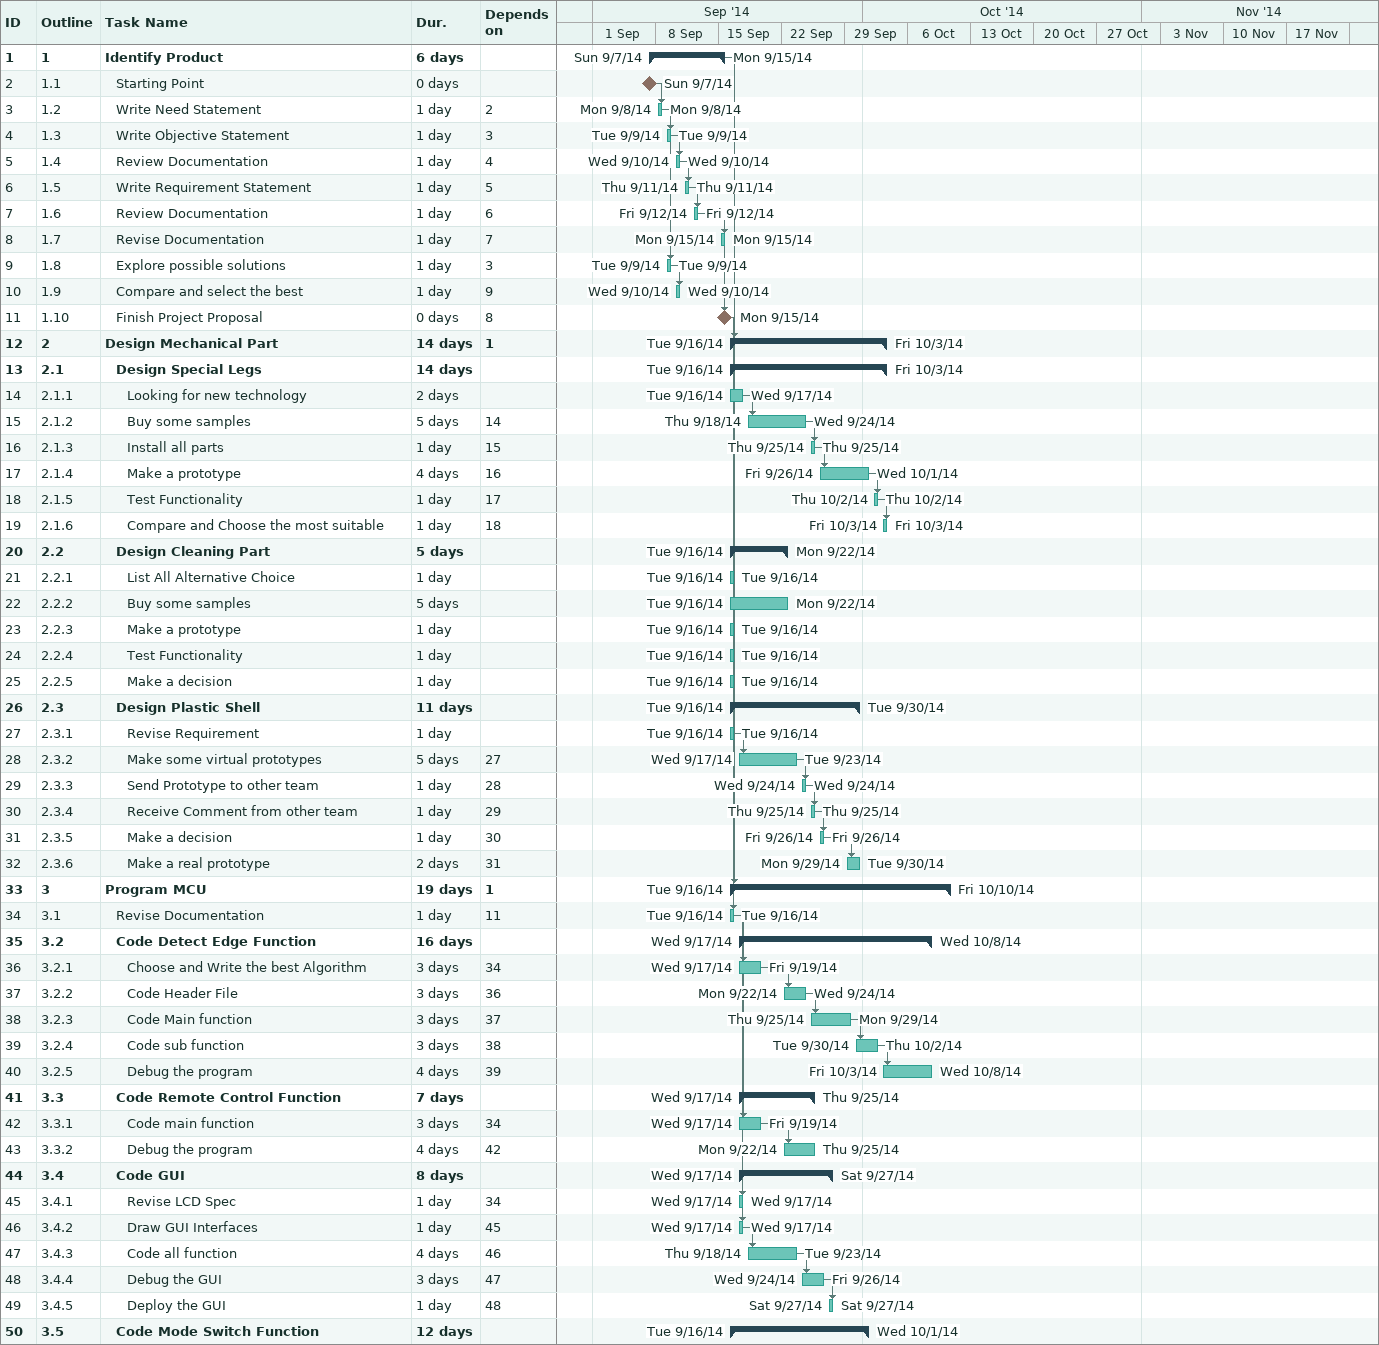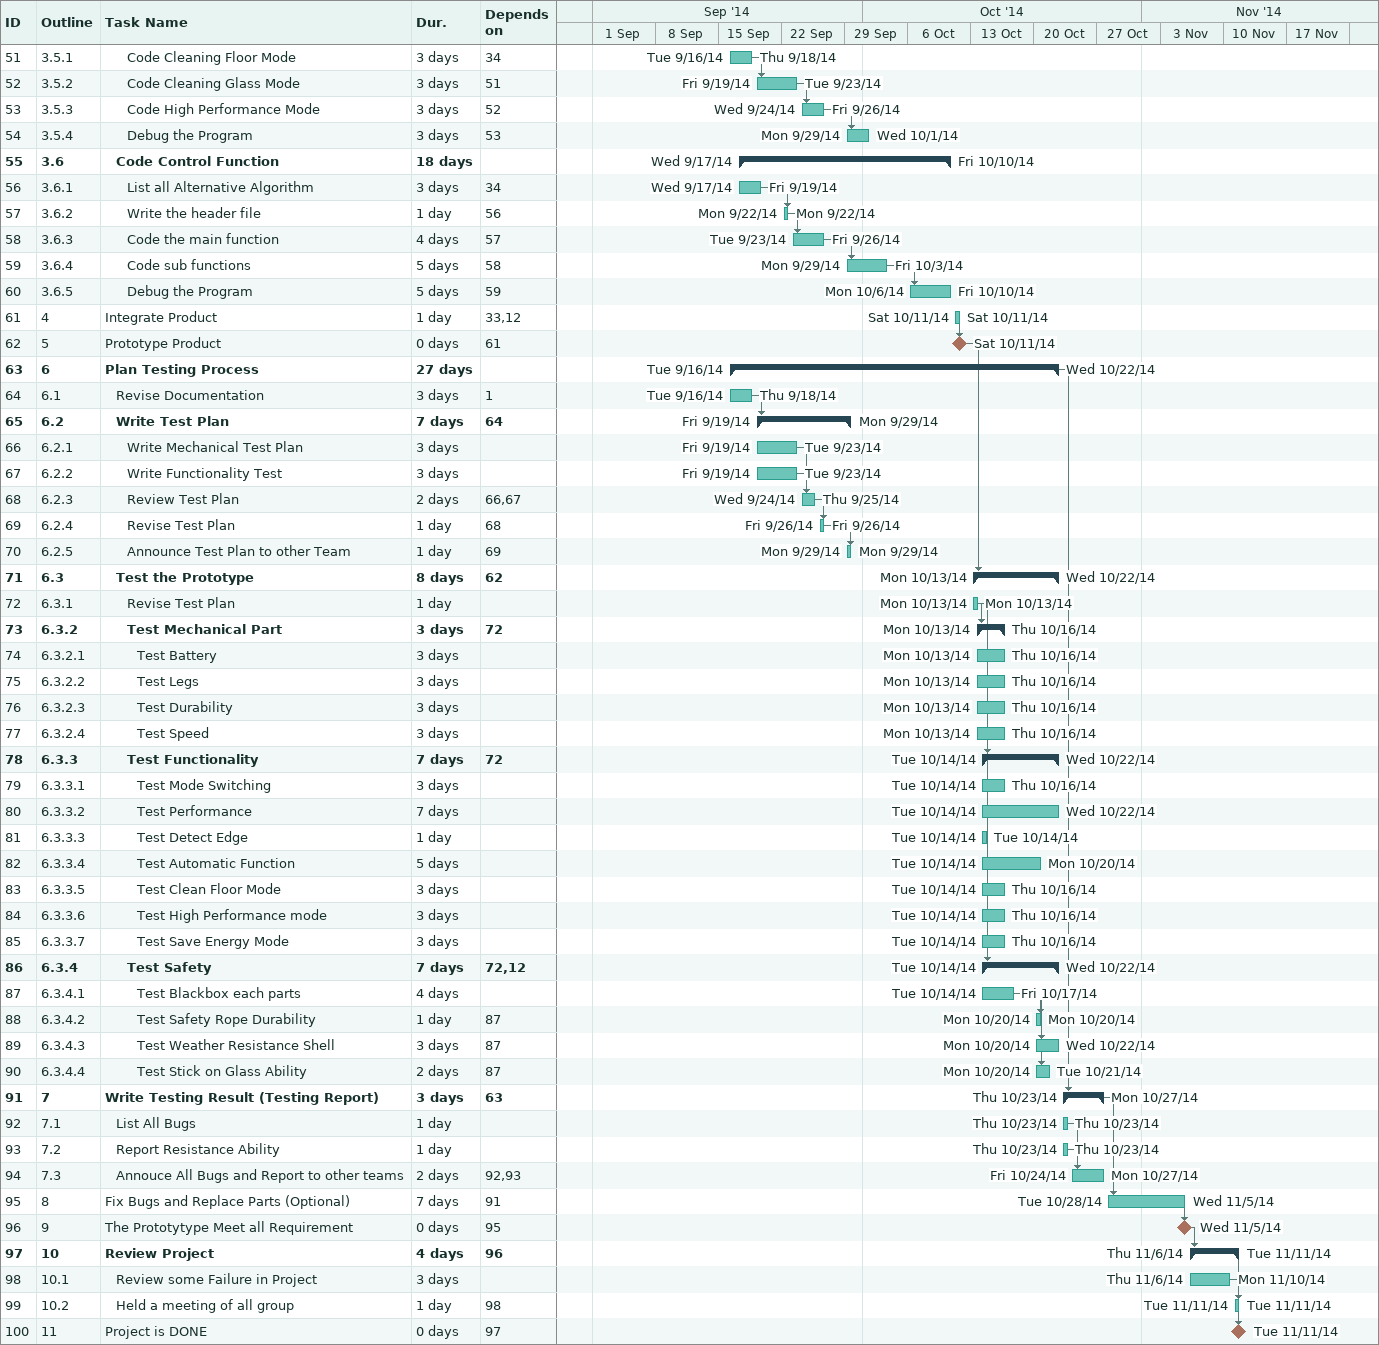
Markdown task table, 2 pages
| ID | WBS | Task | Duration | Start | Finish | Predecessors |
|---|---|---|---|---|---|---|
| 1 | 1 | **Identify Product** | 6d | 2014-09-07 | 2014-09-15 |  |
| 2 | 1.1 | Starting Point | 0d | 2014-09-07 | 2014-09-07 |  |
| 3 | 1.2 | Write Need Statement | 1d | 2014-09-08 | 2014-09-08 | 2 |
| 4 | 1.3 | Write Objective Statement | 1d | 2014-09-09 | 2014-09-09 | 3 |
| 5 | 1.4 | Review Documentation | 1d | 2014-09-10 | 2014-09-10 | 4 |
| 6 | 1.5 | Write Requirement Statement | 1d | 2014-09-11 | 2014-09-11 | 5 |
| 7 | 1.6 | Review Documentation | 1d | 2014-09-12 | 2014-09-12 | 6 |
| 8 | 1.7 | Revise Documentation | 1d | 2014-09-15 | 2014-09-15 | 7 |
| 9 | 1.8 | Explore possible solutions | 1d | 2014-09-09 | 2014-09-09 | 3 |
| 10 | 1.9 | Compare and select the best | 1d | 2014-09-10 | 2014-09-10 | 9 |
| 11 | 1.10 | Finish Project Proposal | 0d | 2014-09-15 | 2014-09-15 | 8 |
| 12 | 2 | **Design Mechanical Part** | 14d | 2014-09-16 | 2014-10-03 | 1 |
| 13 | 2.1 | **Design Special Legs** | 14d | 2014-09-16 | 2014-10-03 |  |
| 14 | 2.1.1 | Looking for new technology | 2d | 2014-09-16 | 2014-09-17 |  |
| 15 | 2.1.2 | Buy some samples | 5d | 2014-09-18 | 2014-09-24 | 14 |
| 16 | 2.1.3 | Install all parts | 1d | 2014-09-25 | 2014-09-25 | 15 |
| 17 | 2.1.4 | Make a prototype | 4d | 2014-09-26 | 2014-10-01 | 16 |
| 18 | 2.1.5 | Test Functionality | 1d | 2014-10-02 | 2014-10-02 | 17 |
| 19 | 2.1.6 | Compare and Choose the most suitable | 1d | 2014-10-03 | 2014-10-03 | 18 |
| 20 | 2.2 | **Design Cleaning Part** | 5d | 2014-09-16 | 2014-09-22 |  |
| 21 | 2.2.1 | List All Alternative Choice | 1d | 2014-09-16 | 2014-09-16 |  |
| 22 | 2.2.2 | Buy some samples | 5d | 2014-09-16 | 2014-09-22 |  |
| 23 | 2.2.3 | Make a prototype | 1d | 2014-09-16 | 2014-09-16 |  |
| 24 | 2.2.4 | Test Functionality | 1d | 2014-09-16 | 2014-09-16 |  |
| 25 | 2.2.5 | Make a decision | 1d | 2014-09-16 | 2014-09-16 |  |
| 26 | 2.3 | **Design Plastic Shell** | 11d | 2014-09-16 | 2014-09-30 |  |
| 27 | 2.3.1 | Revise Requirement | 1d | 2014-09-16 | 2014-09-16 |  |
| 28 | 2.3.2 | Make some virtual prototypes | 5d | 2014-09-17 | 2014-09-23 | 27 |
| 29 | 2.3.3 | Send Prototype to other team | 1d | 2014-09-24 | 2014-09-24 | 28 |
| 30 | 2.3.4 | Receive Comment from other team | 1d | 2014-09-25 | 2014-09-25 | 29 |
| 31 | 2.3.5 | Make a decision | 1d | 2014-09-26 | 2014-09-26 | 30 |
| 32 | 2.3.6 | Make a real prototype | 2d | 2014-09-29 | 2014-09-30 | 31 |
| 33 | 3 | **Program MCU** | 19d | 2014-09-16 | 2014-10-10 | 1 |
| 34 | 3.1 | Revise Documentation | 1d | 2014-09-16 | 2014-09-16 | 11 |
| 35 | 3.2 | **Code Detect Edge Function** | 16d | 2014-09-17 | 2014-10-08 |  |
| 36 | 3.2.1 | Choose and Write the best Algorithm | 3d | 2014-09-17 | 2014-09-19 | 34 |
| 37 | 3.2.2 | Code Header File | 3d | 2014-09-22 | 2014-09-24 | 36 |
| 38 | 3.2.3 | Code Main function | 3d | 2014-09-25 | 2014-09-29 | 37 |
| 39 | 3.2.4 | Code sub function | 3d | 2014-09-30 | 2014-10-02 | 38 |
| 40 | 3.2.5 | Debug the program | 4d | 2014-10-03 | 2014-10-08 | 39 |
| 41 | 3.3 | **Code Remote Control Function** | 7d | 2014-09-17 | 2014-09-25 |  |
| 42 | 3.3.1 | Code main function | 3d | 2014-09-17 | 2014-09-19 | 34 |
| 43 | 3.3.2 | Debug the program | 4d | 2014-09-22 | 2014-09-25 | 42 |
| 44 | 3.4 | **Code GUI** | 8d | 2014-09-17 | 2014-09-27 |  |
| 45 | 3.4.1 | Revise LCD Spec | 1d | 2014-09-17 | 2014-09-17 | 34 |
| 46 | 3.4.2 | Draw GUI Interfaces | 1d | 2014-09-17 | 2014-09-17 | 45 |
| 47 | 3.4.3 | Code all function | 4d | 2014-09-18 | 2014-09-23 | 46 |
| 48 | 3.4.4 | Debug the GUI | 3d | 2014-09-24 | 2014-09-26 | 47 |
| 49 | 3.4.5 | Deploy the GUI | 1d | 2014-09-27 | 2014-09-27 | 48 |
| 50 | 3.5 | **Code Mode Switch Function** | 12d | 2014-09-16 | 2014-10-01 |  |
| 51 | 3.5.1 | Code Cleaning Floor Mode | 3d | 2014-09-16 | 2014-09-18 | 34 |
| 52 | 3.5.2 | Code Cleaning Glass Mode | 3d | 2014-09-19 | 2014-09-23 | 51 |
| 53 | 3.5.3 | Code High Performance Mode | 3d | 2014-09-24 | 2014-09-26 | 52 |
| 54 | 3.5.4 | Debug the Program | 3d | 2014-09-29 | 2014-10-01 | 53 |
| 55 | 3.6 | **Code Control Function** | 18d | 2014-09-17 | 2014-10-10 |  |
| 56 | 3.6.1 | List all Alternative Algorithm | 3d | 2014-09-17 | 2014-09-19 | 34 |
| 57 | 3.6.2 | Write the header file | 1d | 2014-09-22 | 2014-09-22 | 56 |
| 58 | 3.6.3 | Code the main function | 4d | 2014-09-23 | 2014-09-26 | 57 |
| 59 | 3.6.4 | Code sub functions | 5d | 2014-09-29 | 2014-10-03 | 58 |
| 60 | 3.6.5 | Debug the Program | 5d | 2014-10-06 | 2014-10-10 | 59 |
| 61 | 4 | Integrate Product | 1d | 2014-10-11 | 2014-10-11 | 33, 12 |
| 62 | 5 | Prototype Product | 0d | 2014-10-11 | 2014-10-11 | 61 |
| 63 | 6 | **Plan Testing Process** | 27d | 2014-09-16 | 2014-10-22 |  |
| 64 | 6.1 | Revise Documentation | 3d | 2014-09-16 | 2014-09-18 | 1 |
| 65 | 6.2 | **Write Test Plan** | 7d | 2014-09-19 | 2014-09-29 | 64 |
| 66 | 6.2.1 | Write Mechanical Test Plan | 3d | 2014-09-19 | 2014-09-23 |  |
| 67 | 6.2.2 | Write Functionality Test | 3d | 2014-09-19 | 2014-09-23 |  |
| 68 | 6.2.3 | Review Test Plan | 2d | 2014-09-24 | 2014-09-25 | 66, 67 |
| 69 | 6.2.4 | Revise Test Plan | 1d | 2014-09-26 | 2014-09-26 | 68 |
| 70 | 6.2.5 | Announce Test Plan to other Team | 1d | 2014-09-29 | 2014-09-29 | 69 |
| 71 | 6.3 | **Test the Prototype** | 8d | 2014-10-13 | 2014-10-22 | 62 |
| 72 | 6.3.1 | Revise Test Plan | 1d | 2014-10-13 | 2014-10-13 |  |
| 73 | 6.3.2 | **Test Mechanical Part** | 3d | 2014-10-13 | 2014-10-16 | 72 |
| 74 | 6.3.2.1 | Test Battery | 3d | 2014-10-13 | 2014-10-16 |  |
| 75 | 6.3.2.2 | Test Legs | 3d | 2014-10-13 | 2014-10-16 |  |
| 76 | 6.3.2.3 | Test Durability | 3d | 2014-10-13 | 2014-10-16 |  |
| 77 | 6.3.2.4 | Test Speed | 3d | 2014-10-13 | 2014-10-16 |  |
| 78 | 6.3.3 | **Test Functionality** | 7d | 2014-10-14 | 2014-10-22 | 72 |
| 79 | 6.3.3.1 | Test Mode Switching | 3d | 2014-10-14 | 2014-10-16 |  |
| 80 | 6.3.3.2 | Test Performance | 7d | 2014-10-14 | 2014-10-22 |  |
| 81 | 6.3.3.3 | Test Detect Edge | 1d | 2014-10-14 | 2014-10-14 |  |
| 82 | 6.3.3.4 | Test Automatic Function | 5d | 2014-10-14 | 2014-10-20 |  |
| 83 | 6.3.3.5 | Test Clean Floor Mode | 3d | 2014-10-14 | 2014-10-16 |  |
| 84 | 6.3.3.6 | Test High Performance mode | 3d | 2014-10-14 | 2014-10-16 |  |
| 85 | 6.3.3.7 | Test Save Energy Mode | 3d | 2014-10-14 | 2014-10-16 |  |
| 86 | 6.3.4 | **Test Safety** | 7d | 2014-10-14 | 2014-10-22 | 72, 12 |
| 87 | 6.3.4.1 | Test Blackbox each parts | 4d | 2014-10-14 | 2014-10-17 |  |
| 88 | 6.3.4.2 | Test Safety Rope Durability | 1d | 2014-10-20 | 2014-10-20 | 87 |
| 89 | 6.3.4.3 | Test Weather Resistance Shell | 3d | 2014-10-20 | 2014-10-22 | 87 |
| 90 | 6.3.4.4 | Test Stick on Glass Ability | 2d | 2014-10-20 | 2014-10-21 | 87 |
| 91 | 7 | **Write Testing Result (Testing Report)** | 3d | 2014-10-23 | 2014-10-27 | 63 |
| 92 | 7.1 | List All Bugs | 1d | 2014-10-23 | 2014-10-23 |  |
| 93 | 7.2 | Report Resistance Ability | 1d | 2014-10-23 | 2014-10-23 |  |
| 94 | 7.3 | Annouce All Bugs and Report to other teams | 2d | 2014-10-24 | 2014-10-27 | 92, 93 |
| 95 | 8 | Fix Bugs and Replace Parts (Optional) | 7d | 2014-10-28 | 2014-11-05 | 91 |
| 96 | 9 | The Prototytype Meet all Requirement | 0d | 2014-11-05 | 2014-11-05 | 95 |
| 97 | 10 | **Review Project** | 4d | 2014-11-06 | 2014-11-11 | 96 |
| 98 | 10.1 | Review some Failure in Project | 3d | 2014-11-06 | 2014-11-10 |  |
| 99 | 10.2 | Held a meeting of all group | 1d | 2014-11-11 | 2014-11-11 | 98 |
| 100 | 11 | Project is DONE | 0d | 2014-11-11 | 2014-11-11 | 97 |
